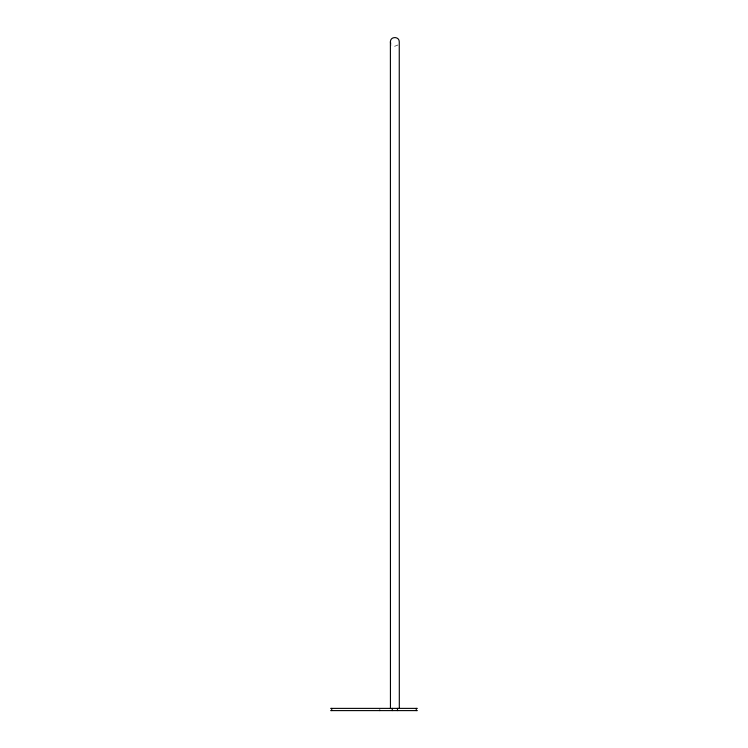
<?xml version="1.0" encoding="UTF-8"?>
<svg xmlns="http://www.w3.org/2000/svg" width="748" height="748" viewBox="0 0 748 748"><rect width="100%" height="100%" fill="white"/><g stroke="black" fill="none" stroke-linecap="round" stroke-linejoin="round"><path stroke-width="0.56" stroke-dasharray="3.74 2.81" d="M397.955 44.964L394.832 46.254L391.7 44.964"/><path stroke-width="1.12" d="M390.447 708.384L390.4 41.832C390.269 36.166 399.385 36.166 399.254 41.832L399.31 708.384M330.644 708.384L417.356 708.384M330.644 710.6L417.356 710.6M390.4 41.832L390.708 43.459M416.281 708.384L416.281 710.6M397.487 708.384L397.487 710.6M392.27 708.384L392.27 710.6M379.741 709.861L379.741 710.6M331.719 708.384L331.719 710.6"/></g></svg>
